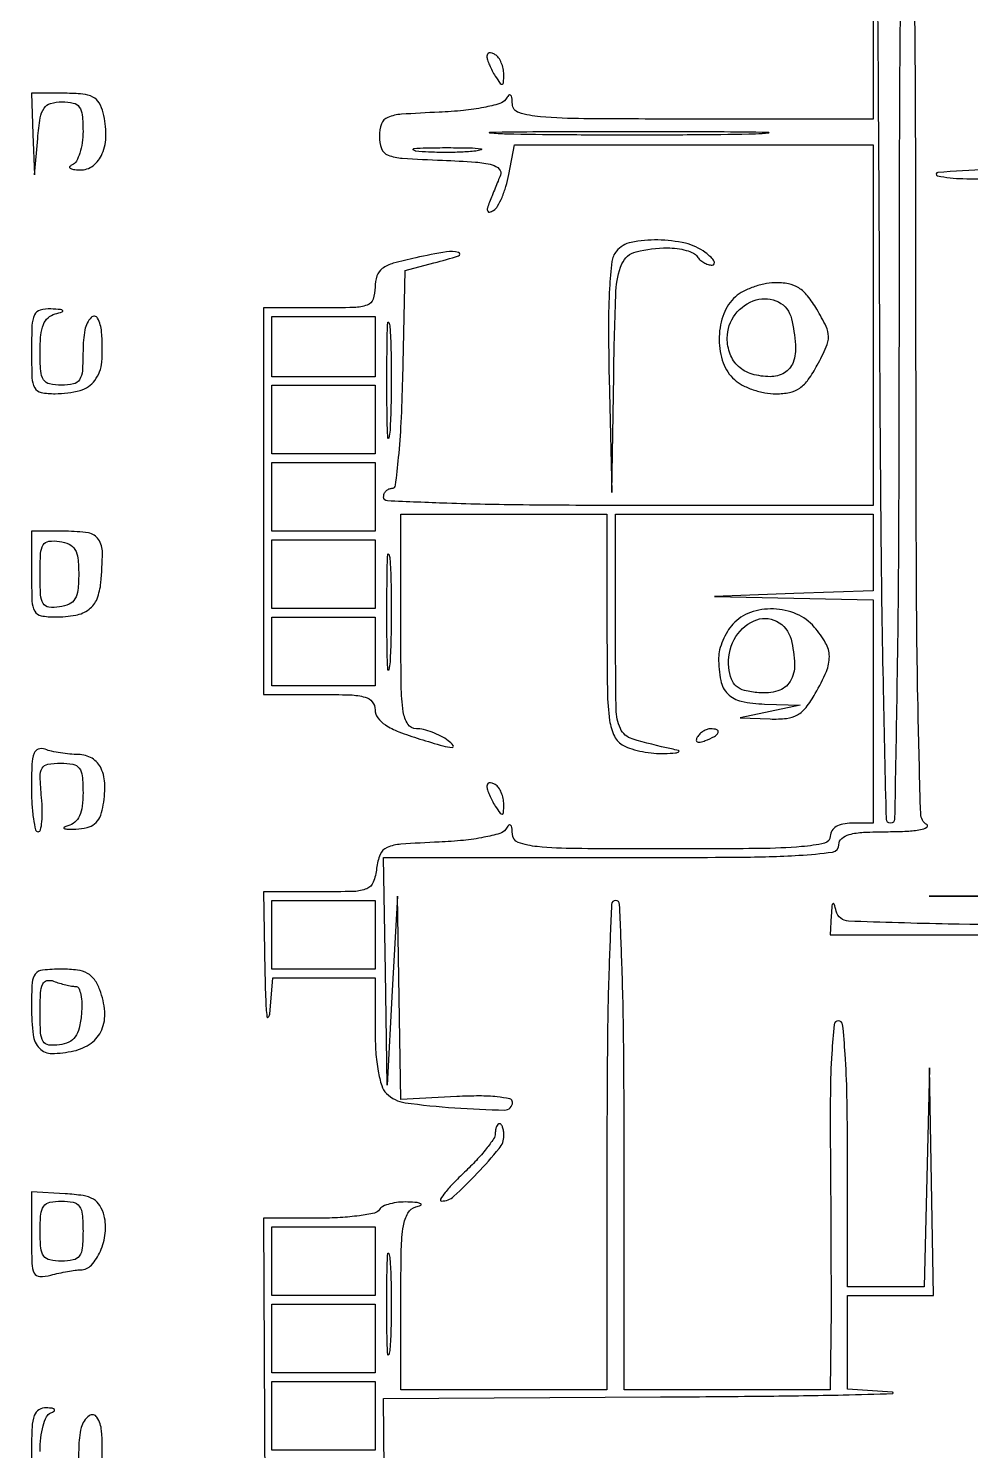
# Model space of a CAD drawing. Extents: x 23 to 255, y 40 to 184.
# Drawn here: x 72.9 to 82.17, y 74.53 to 88.54 of the extents above; entities that cross this region are included whole.
import ezdxf

# ---------------------------------------------------------------- set-up
doc = ezdxf.new("R2010")
doc.units = 0
doc.header["$MEASUREMENT"] = 0

msp = doc.modelspace()

# ---------------------------------------------------------------- linework, layer by layer
for points in [[(207.919475, 175.632891, 0.000007), (191.762556, 175.634099, 0.00002), (173.0434, 175.634494, 0.000013), (151.49745, 175.633531)], [(96.6132, 131.2146), (96.6132, 100.8432, -0.00018), (96.608357, 87.419075, -0.000516), (96.591991, 78.0858, -0.000015), (96.570667, 70.513747, -0.41338)], [(81.216, 88.8723), (81.216, 87.6456), (79.4394, 87.6456, -0.001712), (78.365581, 87.649277, -0.01906), (77.937734, 87.668528, -0.053179), (77.724497, 87.709392, -0.327633), (77.661505, 87.79365, 0.022657), (77.658051, 87.857469, 0.217118), (77.64469, 87.880432, 0.377506), (77.624959, 87.878339, 0.04426), (77.595716, 87.840244, -0.183793), (77.538869, 87.797829, -0.021489), (77.382075, 87.760367, -0.022673), (77.17928, 87.730502, -0.014443), (76.941361, 87.713344, 0.006114), (76.569426, 87.692742, 0.078763), (76.434181, 87.661821, 0.214052), (76.37272, 87.598068, 0.086552), (76.3515, 87.4764, 0.090223), (76.373683, 87.354468, 0.214958), (76.437243, 87.290653, 0.075484), (76.577912, 87.260192, 0.005579), (76.97242, 87.239891, -0.007088), (77.299643, 87.222062, -0.0463), (77.461949, 87.19568, -0.144838), (77.532387, 87.153328, -0.28941), (77.54347, 87.091841, 0.000204), (77.520306, 87.034623, 0.000108), (77.491601, 86.96359, 0.000107), (77.462251, 86.890873, 0.000166), (77.436923, 86.828022, 0.025558), (77.416173, 86.767764, 0.183637), (77.418669, 86.737655, 0.369096), (77.437665, 86.729224, 0.066123), (77.475946, 86.74639, 0.123596), (77.51647, 86.788074, 0.03029), (77.559689, 86.874269, 0.029182), (77.598551, 86.982116, 0.025523), (77.626638, 87.098668), (77.68163, 87.3918), (79.448815, 87.3918), (81.216, 87.3918), (81.216, 85.6152), (81.216, 83.8386), (78.8049, 83.8386, -0.002448), (77.766876, 83.843683, -0.00632), (77.017725, 83.860492, -0.002117), (76.431774, 83.883536, -0.401518), (76.3938, 83.9232, -0.095982), (76.400056, 83.95549, -0.097174), (76.417909, 83.982949, -0.098631), (76.444554, 84.001332, -0.102181), (76.475872, 84.0078, 0.378213), (76.510901, 84.038719, 0.006564), (76.541414, 84.311665, 0.012458), (76.566596, 84.654652, 0.00658), (76.581622, 85.081197), (76.6053, 86.154594), (76.889527, 86.22812, 0.014865), (77.132542, 86.298754, 0.741427), (77.131956, 86.331713, 0.112819), (77.01342, 86.337923, 0.009446), (76.709974, 86.279174, 0.015591), (76.489106, 86.224817, 0.088758), (76.380603, 86.172465, 0.155957), (76.327461, 86.100307, 0.08152), (76.3092, 85.989049, -0.08489), (76.289268, 85.872497, -0.22251), (76.231219, 85.813421, -0.08276), (76.104412, 85.788885, -0.006497), (75.7593, 85.7844), (75.2094, 85.7844), (75.2094, 83.8809), (75.2094, 81.9774), (75.7593, 81.9774, -0.008068), (76.066636, 81.97244, -0.059403), (76.211512, 81.950406, -0.159316), (76.282007, 81.903655, -0.168889), (76.3092, 81.825445, 0.163291), (76.335365, 81.747463, 0.086807), (76.410696, 81.677261, 0.052603), (76.543343, 81.609567, 0.017259), (76.750914, 81.537946, 0.004472), (76.978248, 81.470405, 0.054634), (77.067547, 81.455013, 0.639126), (77.077889, 81.474174, 0.074381), (77.030845, 81.520701, 0.038549), (76.957682, 81.565992, 0.029459), (76.871632, 81.60425, 0.03017), (76.786274, 81.630573, 0.059773), (76.71603, 81.639, -0.254315), (76.633094, 81.684101, -0.108154), (76.587211, 81.806305, -0.032796), (76.566972, 82.064766, -0.003144), (76.563, 82.6965), (76.563, 83.754), (77.5782, 83.754), (78.5934, 83.754), (78.5934, 82.657177, 0.003429), (78.597871, 82.005184, 0.030904), (78.619394, 81.720673, 0.081032), (78.667276, 81.565337, 0.155917), (78.757038, 81.472777, 0.049972), (78.836761, 81.439863, 0.025136), (78.942582, 81.413808, 0.02468), (79.055702, 81.39766, 0.033418), (79.158888, 81.395014, 0.005787), (79.269976, 81.400879, 0.130614), (79.300129, 81.411008, 0.641628), (79.298231, 81.423237, 0.016873), (79.2279, 81.440608, -0.020088), (78.842965, 81.53831, -0.21762), (78.725124, 81.641101, -0.103575), (78.682999, 81.830788, -0.00303), (78.678, 82.655812), (78.678, 83.754), (79.947, 83.754), (81.216, 83.754), (81.216, 83.376475), (81.216, 82.998949), (80.43345, 82.971033), (79.6509, 82.943116), (80.43345, 82.925558), (81.216, 82.908), (81.216, 81.8082), (81.216, 80.7084), (81.0045, 80.7084, 0.04716), (80.91623, 80.700056, 0.088208), (80.8494, 80.67456, 0.118484), (80.808044, 80.63395, 0.140575), (80.793, 80.5815, -0.350929), (80.737254, 80.511856, -0.034985), (80.511, 80.477465, -0.017834), (80.097969, 80.458766, -0.002394), (79.2279, 80.4546, -0.001994), (78.287094, 80.458352, -0.021568), (77.907518, 80.477768, -0.062935), (77.720416, 80.519596, -0.313835), (77.661505, 80.60265, 0.022657), (77.658051, 80.666469, 0.217118), (77.64469, 80.689432, 0.377506), (77.624959, 80.687339, 0.04426), (77.595716, 80.649244, -0.183793), (77.538869, 80.606829, -0.021489), (77.382075, 80.569367, -0.022673), (77.17928, 80.539502, -0.014443), (76.941361, 80.522344, 0.006403), (76.564744, 80.501264, 0.082104), (76.42779, 80.468827, 0.198279), (76.36001, 80.40071, 0.06933), (76.324731, 80.26425, -0.062005), (76.291465, 80.127374, -0.208354), (76.228491, 80.062831, -0.090113), (76.102626, 80.03638, -0.006849), (75.753681, 80.0316), (75.2094, 80.0316), (75.22418, 79.24905, 0.004294), (75.231905, 78.967922, 0.018748), (75.244132, 78.801992, 0.627379), (75.257769, 78.797181, 0.176678), (75.271345, 78.82605), (75.303729, 79.1856), (75.806464, 79.1856), (76.3092, 79.1856), (76.3092, 78.671957, 0.016989), (76.316681, 78.451835, 0.02763), (76.339658, 78.266273, 0.031668), (76.374915, 78.123285, 0.120663), (76.422224, 78.04529, 0.163744), (76.605064, 77.954522, 0.016671), (77.093445, 77.904117, 0.013016), (77.585621, 77.882706, 0.419332), (77.663155, 77.9589, 0.353767), (77.635731, 77.992809, 0.027211), (77.511578, 78.012371, 0.02592), (77.337169, 78.021106, 0.012436), (77.113077, 78.015131), (76.563, 77.986763), (76.546277, 78.988031), (76.529554, 79.9893), (76.4784, 79.0587), (76.427246, 78.1281), (76.410523, 79.24905), (76.3938, 80.37), (78.6357, 80.37, 0.00158), (79.899056, 80.373993, 0.012556), (80.4828, 80.392347, 0.019787), (80.814239, 80.424301, 0.375009), (80.8776, 80.4969, -0.216934), (80.905319, 80.557782, -0.115162), (80.980041, 80.597349, -0.052421), (81.119758, 80.618884, -0.01138), (81.36405, 80.625095, 0.012248), (81.548844, 80.630115, 0.032129), (81.680559, 80.645448, 0.08352), (81.742964, 80.668, 0.566786), (81.743648, 80.694219, -0.248885), (81.683294, 80.800286, -0.002111), (81.658706, 81.773747, -0.004403), (81.641267, 83.200088, -0.00086), (81.636902, 85.768924, 0.001148), (81.631971, 87.93561, 0.003026), (81.615478, 89.488041, 0.000496)], [(81.491301, 89.481228, 0.00301), (81.474776, 87.920516, 0.001142), (81.4698, 85.7421, -0.001136), (81.464834, 83.556598, -0.003032), (81.448297, 81.997955, -0.000502), (81.426198, 80.747986, -0.408752), (81.385866, 80.7084, -0.40749), (81.345527, 80.747821, -0.000489), (81.317739, 82.008952, -0.003007), (81.294167, 83.576449, -0.001143), (81.279437, 85.76325, 0.000406), (81.269348, 87.680495, 0.000747), (81.257537, 89.240978, 0.000325)], [(82.338875, 87.147352, 0.008099), (81.851966, 87.119747, 0.86508), (81.849643, 87.08735, 0.050183), (82.0971, 87.05858, 0.003866), (82.767, 87.0534)], [(88.59735, 80.010443), (81.7659, 79.988285), (88.63965, 79.967643, -0.000475)], [(76.412404, 72.94635), (76.3938, 75.0402), (79.12215, 75.05585, 0.001153), (80.139603, 75.064032, 0.002526), (80.918578, 75.076029, 0.003646), (81.406124, 75.089559, 0.948889), (81.40635, 75.102571), (80.9622, 75.133642), (80.9622, 75.594521), (80.9622, 76.0554), (81.3852, 76.0554), (81.8082, 76.0554), (81.789814, 77.17635), (81.771427, 78.2973), (81.744986, 77.21865), (81.718545, 76.14), (81.340372, 76.14), (80.9622, 76.14), (80.9622, 77.4513, 0.004471), (80.957028, 78.029691, 0.012649), (80.939599, 78.433069, 0.008799), (80.914445, 78.724581, 0.384164), (80.872266, 78.7626, 0.38568), (80.830219, 78.7245, 0.009345), (80.807549, 78.440659, 0.01294), (80.793635, 78.04479, 0.004469), (80.793453, 77.47245, -0.000713), (80.797286, 76.939734, -0.000709), (80.799608, 76.405961, -0.000694), (80.800329, 75.939305, -0.002776), (80.798787, 75.65355), (80.793, 75.1248), (79.7778, 75.1248), (78.7626, 75.1248), (78.7626, 77.5359, 0.002448), (78.757517, 78.573924, 0.00632), (78.740708, 79.323075, 0.002117), (78.717664, 79.909026, 0.401518), (78.678, 79.947, 0.401518), (78.638336, 79.909026, 0.002117), (78.615292, 79.323075, 0.00632), (78.598483, 78.573924, 0.002448), (78.5934, 77.5359), (78.5934, 75.1248), (77.5782, 75.1248), (76.563, 75.1248), (76.563, 76.006897, -0.00464), (76.56765, 76.507895, -0.03523), (76.588627, 76.743, -0.090317), (76.632673, 76.867685, -0.201532), (76.71105, 76.927683, 0.042005), (76.759015, 76.944627, 0.60312), (76.759889, 76.958747, 0.116187), (76.724779, 76.970222, 0.010366), (76.631443, 76.976186, 0.03519), (76.540465, 76.973705, 0.040881), (76.455301, 76.958266, 0.045195), (76.387174, 76.933291, 0.14488), (76.3515, 76.9014, -0.204655), (76.304314, 76.868175, -0.017258), (76.154507, 76.841651, -0.020711), (75.96686, 76.822954, -0.014475), (75.754307, 76.8168), (75.2094, 76.8168), (75.22418, 74.13075, 0.001199)], [(83.657375, 79.696512, -0.00467), (81.955543, 79.71489, -0.004721), (80.972312, 79.743984, -0.330325), (80.851317, 79.84125, 0.01159), (80.831016, 79.91217, 0.541772), (80.818917, 79.915595, 0.197309), (80.808905, 79.895588, 0.005718), (80.802814, 79.79895), (80.793, 79.6086), (84.7692, 79.6086)], [(73.0098, 74.519666, -0.028105), (73.017373, 74.654296, -0.039795), (73.040258, 74.772059, -0.045738), (73.073967, 74.860832, -0.185318), (73.11555, 74.899571, 0.051902), (73.149224, 74.917413, 0.449116), (73.151257, 74.932309, 0.185333), (73.129642, 74.943996, 0.021021), (73.07325, 74.948921, 0.148993), (72.999181, 74.929951, 0.172324), (72.953419, 74.873703, 0.073387), (72.930702, 74.758784, 0.012162), (72.9252, 74.5326, 0.009905), (72.930446, 74.267812, 0.116655)], [(73.617585, 74.423109, 0.041534), (73.615404, 74.72295, 0.118975), (73.570288, 74.85591, 0.4381), (73.492808, 74.870089, 0.171209), (73.41538, 74.753654, 0.062007), (73.3905, 74.553805, -0.021803), (73.383061, 74.383292, -0.104829)]]:
    msp.add_lwpolyline(points, format="xyb")
for points in [[(77.410295, 88.263943, 0.074451), (77.416171, 88.229206, 0.021733), (77.435301, 88.178328, 0.021318), (77.462115, 88.122207, 0.021347), (77.4936, 88.0686, 0.010223), (77.54177, 87.997303, 0.295079), (77.561337, 87.989436, 0.343021), (77.574224, 88.00418, 0.012098), (77.576905, 88.084757, 0.053738), (77.571125, 88.143357, 0.049393), (77.552968, 88.20115, 0.052761), (77.525919, 88.249676, 0.101161), (77.4936, 88.2801, 0.058538), (77.46127, 88.295187, 0.128516), (77.434232, 88.296922, 0.195945), (77.416817, 88.285548, 0.157323)], [(72.93998, 87.49755), (72.95476, 87.0957), (72.987145, 87.45525, -0.01647), (73.012219, 87.658473, -0.108167), (73.04922, 87.753534, -0.181757), (73.113372, 87.799771, -0.066329), (73.226164, 87.8148, -0.053197), (73.33738, 87.802934, -0.18651), (73.39653, 87.764065, -0.133304), (73.425542, 87.685946, -0.022641), (73.4328, 87.52575, -0.034139), (73.425022, 87.411973, -0.043052), (73.401736, 87.309074, -0.048881), (73.367765, 87.230113, -0.172505), (73.32705, 87.194029, 0.115264), (73.303371, 87.177371, 0.457236), (73.305381, 87.161931, 0.115244), (73.338085, 87.149839, 0.021923), (73.401783, 87.144679, 0.17472), (73.531378, 87.186043, 0.132487), (73.622674, 87.305528, 0.09746), (73.658886, 87.48916, 0.061653), (73.632072, 87.706499, 0.072094), (73.591529, 87.805176, 0.142136), (73.530301, 87.862748, 0.096119), (73.430282, 87.891574, 0.022242), (73.254429, 87.8994), (72.9252, 87.8994)], [(80.057925, 87.497775, -0.003443), (79.507865, 87.489669, -0.001955), (78.842085, 87.487046, -0.001952), (78.171304, 87.489644, -0.003219), (77.604525, 87.497702, -0.018323), (77.439942, 87.507142, -0.943827), (77.440262, 87.516004, -0.004527), (77.925474, 87.522101, -0.000871), (78.8049, 87.523659, -0.000885), (79.685101, 87.522126, -0.004286), (80.185004, 87.516085, -0.929568), (80.185471, 87.50716, -0.025922)], [(77.301363, 87.330059, -0.015806), (77.159281, 87.319761, -0.010474), (76.99576, 87.316524, -0.010546), (76.836625, 87.320065, -0.02012), (76.709163, 87.330741, -0.180442), (76.685807, 87.342926, -0.613017), (76.690271, 87.35454, -0.021409), (76.815574, 87.362211, -0.004873), (77.0283, 87.364039, -0.004587), (77.24031, 87.36185, -0.026082), (77.352795, 87.353776, -0.78507), (77.354119, 87.342397, -0.062969)], [(78.685838, 86.343744, 0.144929), (78.641903, 86.241223, 0.015019), (78.61885, 85.976852, 0.014466), (78.608506, 85.607707, 0.005597), (78.614705, 85.095894), (78.641052, 83.9655), (78.659526, 85.119699, -0.005375), (78.681772, 85.951001, -0.090293), (78.740946, 86.218634, -0.236672), (78.881666, 86.339174, -0.060954), (79.187526, 86.3766, -0.032273), (79.283954, 86.370369, -0.037763), (79.373719, 86.351749, -0.04116), (79.445333, 86.324605, -0.144148), (79.4817, 86.292, 0.071803), (79.508792, 86.259634, 0.052897), (79.546761, 86.232251, 0.053289), (79.589252, 86.21365, 0.076689), (79.629762, 86.2074, 0.281378), (79.649531, 86.219482, 0.249301), (79.649165, 86.243887, 0.078908), (79.618156, 86.28375, 0.026162), (79.56132, 86.331609, 0.10673), (79.366405, 86.422161, 0.052145), (79.092922, 86.454598, 0.052422), (78.832167, 86.430833, 0.172284)], [(79.84125, 85.878025, 0.116488), (79.734265, 85.702161, 0.080908), (79.698647, 85.471385, 0.081932), (79.738085, 85.244127, 0.12563), (79.847911, 85.078412, 0.06556), (79.925596, 85.024736, 0.036111), (80.032073, 84.979529, 0.035306), (80.148624, 84.948681, 0.047073), (80.257589, 84.9384, 0.0525), (80.392241, 84.952578, 0.099744), (80.491842, 84.995706, 0.085969), (80.576243, 85.07903, 0.031584), (80.665123, 85.221699, 0.017903), (80.753812, 85.401522, 0.108255), (80.775031, 85.502701, 0.111903), (80.751607, 85.60193, 0.019718), (80.660204, 85.771599, 0.034155), (80.569392, 85.903815, 0.084549), (80.482235, 85.982123, 0.094888), (80.380584, 86.022026, 0.051155), (80.24601, 86.033172, 0.049344), (80.136862, 86.020211, 0.037326), (80.021219, 85.985523, 0.038227), (79.91654, 85.935929, 0.068474)], [(72.9252, 85.3614, 0.009905), (72.930446, 85.096612, 0.116655), (72.957918, 84.998069, 0.222875), (73.020912, 84.952324, 0.048804), (73.15785, 84.939695, 0.064078), (73.404248, 84.972799, 0.168396), (73.549881, 85.071407, 0.142502), (73.617585, 85.251909, 0.041534), (73.615404, 85.55175, 0.098782), (73.576693, 85.682802, 0.512004), (73.513939, 85.691661, 0.147154), (73.451621, 85.569712, 0.045083), (73.4328, 85.3614, -0.016149), (73.426455, 85.164997, -0.124134), (73.398431, 85.07799, -0.201266), (73.338756, 85.035839, -0.05449), (73.2213, 85.023, -0.053913), (73.104121, 85.035672, -0.199694), (73.044416, 85.07737, -0.125609), (73.016246, 85.163225, -0.016784), (73.0098, 85.355197, -0.02337), (73.017324, 85.516088, -0.071706), (73.042839, 85.621894, -0.112701), (73.088799, 85.688463, -0.122222), (73.15785, 85.726083, 0.01159), (73.22877, 85.746384, 0.541772), (73.232195, 85.758483, 0.197309), (73.212188, 85.768495, 0.005718), (73.11555, 85.774586, 0.080996), (73.010827, 85.763007, 0.220294), (72.955377, 85.715785, 0.097926), (72.93037, 85.612014, 0.010313)], [(80.410683, 85.67865, -0.036751), (80.450209, 85.422719, -0.108837), (80.426061, 85.247643, -0.173515), (80.340761, 85.145854, -0.133203), (80.199717, 85.1076, -0.072213), (80.023154, 85.133234, -0.111898), (79.889378, 85.208278, -0.119593), (79.806768, 85.329379, -0.090394), (79.7778, 85.4883, -0.165022), (79.856898, 85.721434, -0.157392), (80.062999, 85.863765, -0.19401), (80.282136, 85.843746, -0.220928)], [(76.456524, 84.582165, -0.041857), (76.44546, 84.503778, -0.86599), (76.43516, 84.504609, -0.013217), (76.427975, 84.701589, -0.002432), (76.426097, 85.0653, -0.002526), (76.427829, 85.42974, -0.011688), (76.43482, 85.640364, -0.788092), (76.445276, 85.64226, -0.088327), (76.456219, 85.597365, -0.010124), (76.465748, 85.374077, -0.005525), (76.46886, 85.099857, -0.005503), (76.465874, 84.820989, -0.008711)], [(72.9252, 83.1618, 0.009905), (72.930446, 82.897012, 0.116655), (72.957918, 82.798469, 0.222875), (73.020912, 82.752724, 0.048804), (73.15785, 82.740095, 0.042891), (73.36084, 82.75868, 0.117134), (73.49217, 82.815796, 0.138729), (73.570769, 82.918833, 0.071), (73.608807, 83.078268, 0.019212), (73.62486, 83.375144, 0.154668), (73.586094, 83.504435, 0.207613), (73.485938, 83.567672, 0.038461), (73.2636, 83.5848), (72.9252, 83.5848)], [(73.3905, 83.1618, -0.025164), (73.382629, 83.005502, -0.108349), (73.353823, 82.917545, -0.155287), (73.297049, 82.866703, -0.070402), (73.20015, 82.838666, -0.06513), (73.095266, 82.837512, -0.233979), (73.040814, 82.87309, -0.120326), (73.01524, 82.95791, -0.013338), (73.0098, 83.1618, -0.013338), (73.01524, 83.36569, -0.120326), (73.040814, 83.45051, -0.233979), (73.095266, 83.486088, -0.06513), (73.20015, 83.484934, -0.070402), (73.297049, 83.456897, -0.155287), (73.353823, 83.406055, -0.108349), (73.382629, 83.318098, -0.025164)], [(76.456524, 82.297965, -0.041857), (76.44546, 82.219578, -0.86599), (76.43516, 82.220409, -0.013217), (76.427975, 82.417389, -0.002432), (76.426097, 82.7811, -0.002526), (76.427829, 83.14554, -0.011688), (76.43482, 83.356164, -0.788092), (76.445276, 83.35806, -0.088327), (76.456219, 83.313165, -0.010124), (76.465748, 83.089877, -0.005525), (76.46886, 82.815657, -0.005503), (76.465874, 82.536789, -0.008711)], [(79.833212, 82.668689, 0.048502), (79.77961, 82.59649, 0.035529), (79.734329, 82.507498, 0.036206), (79.703314, 82.416139, 0.063809), (79.6932, 82.337208, 0.047224), (79.714404, 82.113207, 0.149618), (79.78394, 81.981506, 0.145937), (79.916529, 81.909391, 0.044168), (80.146401, 81.881663), (80.4969, 81.870526), (80.2008, 81.8082), (79.9047, 81.745874), (80.2008, 81.735272, 0.035749), (80.362415, 81.74104, 0.101523), (80.469263, 81.775207, 0.100796), (80.554468, 81.848854, 0.034936), (80.64495, 81.984791, 0.027395), (80.754201, 82.203836, 0.106145), (80.783644, 82.351829, 0.127763), (80.747252, 82.483702, 0.047796), (80.635027, 82.641255, 0.113772), (80.459958, 82.768841, 0.092515), (80.232804, 82.819328, 0.094228), (80.006405, 82.784254, 0.124038)], [(80.406546, 82.520105, -0.053584), (80.440967, 82.273778, -0.145064), (80.396679, 82.10481, -0.185603), (80.277337, 82.012321, -0.097553), (80.087819, 81.993729, -0.034115), (79.948453, 82.016923, -0.117661), (79.867251, 82.057901, -0.136585), (79.820059, 82.127223, -0.052743), (79.794357, 82.241714, -0.150714), (79.845587, 82.517387, -0.166793), (80.041967, 82.703044, -0.22838), (80.264762, 82.698083, -0.216691)], [(79.482299, 81.555369, 0.1144), (79.472657, 81.526826, 0.32948), (79.482755, 81.509927, 0.155351), (79.512857, 81.50729, 0.036408), (79.561906, 81.52212, 0.029964), (79.652589, 81.563306, 0.168622), (79.688345, 81.601651, 0.444011), (79.676132, 81.629045, 0.079093), (79.613593, 81.639, 0.088797), (79.579324, 81.632866, 0.053277), (79.542187, 81.614433, 0.051183), (79.507974, 81.587359, 0.061454)], [(72.9252, 81.055851, 0.014286), (72.929933, 80.890216, 0.023439), (72.944495, 80.750715, 0.019938), (72.965049, 80.644273, 0.348171), (72.990886, 80.6238, 0.349806), (73.014683, 80.64277, 0.031602), (73.027796, 80.723205, 0.030261), (73.031941, 80.832463, 0.018125), (73.0243, 80.9622, -0.013452), (73.010253, 81.167913, -0.138024), (73.029754, 81.250071, -0.226458), (73.085362, 81.289606, -0.043185), (73.212414, 81.3006, -0.045353), (73.333844, 81.289563, -0.18701), (73.395571, 81.251629, -0.141057), (73.425467, 81.174494, -0.022375), (73.4328, 81.010703, -0.030265), (73.424585, 80.875102, -0.075613), (73.397999, 80.779768, -0.107774), (73.351732, 80.717318, -0.115633), (73.28475, 80.681744, 0.04764), (73.246229, 80.667543, 0.655253), (73.24664, 80.656646, 0.092123), (73.282031, 80.649868, 0.010745), (73.362913, 80.65116, 0.048899), (73.472524, 80.666068, 0.110103), (73.547557, 80.70252, 0.117669), (73.596982, 80.765551, 0.060534), (73.627741, 80.861639, 0.048687), (73.647992, 81.082129, 0.106501), (73.611506, 81.246903, 0.149934), (73.521726, 81.347677, 0.137197), (73.387552, 81.3852, -0.022218), (73.303209, 81.38895, -0.01655), (73.210726, 81.400284, -0.016805), (73.124089, 81.416826, -0.036051), (73.059019, 81.436551, 0.17224), (72.992624, 81.43823, 0.233331), (72.950387, 81.396918, 0.074784), (72.929801, 81.289139, 0.00986)], [(77.410295, 81.072943, 0.074451), (77.416171, 81.038206, 0.021733), (77.435301, 80.987328, 0.021318), (77.462115, 80.931207, 0.021347), (77.4936, 80.8776, 0.010223), (77.54177, 80.806303, 0.295079), (77.561337, 80.798436, 0.343021), (77.574224, 80.81318, 0.012098), (77.576905, 80.893757, 0.053738), (77.571125, 80.952357, 0.049393), (77.552968, 81.01015, 0.052761), (77.525919, 81.058676, 0.101161), (77.4936, 81.0891, 0.058538), (77.46127, 81.104187, 0.128516), (77.434232, 81.105922, 0.195945), (77.416817, 81.094548, 0.157323)], [(72.9252, 78.894493, 0.030518), (72.941796, 78.622834, 0.163441), (73.004924, 78.490821, 0.205473), (73.125439, 78.440517, 0.051626), (73.341661, 78.465064, 0.102427), (73.512117, 78.541255, 0.136694), (73.617507, 78.67303, 0.121274), (73.646875, 78.853258, 0.07099), (73.598548, 79.067779, 0.062144), (73.545211, 79.168392, 0.11663), (73.476815, 79.229234, 0.093575), (73.377616, 79.260813, 0.030406), (73.223394, 79.2702, 0.02338), (73.035063, 79.261389, 0.20438), (72.963136, 79.222402, 0.15659), (72.931228, 79.137688, 0.012392)], [(73.360479, 79.101, -0.289007), (73.390585, 79.082013, -0.060738), (73.41134, 79.020233, -0.04637), (73.421158, 78.93142, -0.028396), (73.41701, 78.82605, -0.033257), (73.394639, 78.68969, -0.098739), (73.35567, 78.603803, -0.127529), (73.293448, 78.551994, -0.075029), (73.20015, 78.524066, -0.065589), (73.095189, 78.523007, -0.234619), (73.040726, 78.55883, -0.119476), (73.015205, 78.644267, -0.013111), (73.0098, 78.850367, -0.013217), (73.014718, 79.0364, -0.091319), (73.035886, 79.124814, -0.245282), (73.077713, 79.158129, -0.140397), (73.143619, 79.152351, 0.018017), (73.200943, 79.132692, 0.01546), (73.262522, 79.116084, 0.015734), (73.31941, 79.104491, 0.042421)], [(77.4936, 77.651639, -0.150469), (77.477362, 77.598905, -0.01836), (77.404851, 77.500307, -0.020431), (77.307177, 77.387057, -0.015532), (77.191476, 77.270939, 0.011587), (77.08072, 77.161524, 0.023608), (77.000004, 77.069701, 0.031805), (76.953913, 77.003798, 0.585085), (76.963916, 76.986, 0.1874), (77.083725, 77.032539, 0.017107), (77.316484, 77.260606, 0.017584), (77.532656, 77.504013, 0.1745), (77.5782, 77.630538, 0.034411), (77.575116, 77.675299, 0.052475), (77.565774, 77.713072, 0.068329), (77.552127, 77.739049, 0.24223), (77.5359, 77.7474, 0.210685), (77.519725, 77.740268, 0.081241), (77.506026, 77.71927, 0.061851), (77.496703, 77.688301, 0.042241)], [(72.9252, 76.64116, 0.007825), (72.929429, 76.37096, 0.107303), (72.953105, 76.276303, 0.281671), (73.006951, 76.242334, 0.06899), (73.11555, 76.255878, -0.011302), (73.195965, 76.275491, -0.010127), (73.280174, 76.292244, -0.010211), (73.356384, 76.304207, -0.03102), (73.408673, 76.308045, 0.206666), (73.515149, 76.355445, 0.083436), (73.60385, 76.491459, 0.073457), (73.652212, 76.669847, 0.091252), (73.641252, 76.841125, 0.073465), (73.599781, 76.941282, 0.129837), (73.536177, 77.003368, 0.090603), (73.433198, 77.039147, 0.023689), (73.258504, 77.057788), (72.9252, 77.077454)], [(73.4328, 76.6899, -0.021436), (73.425667, 76.523612, -0.13443), (73.396543, 76.44456, -0.189121), (73.336544, 76.405531, -0.050766), (73.2213, 76.3938, -0.050766), (73.106056, 76.405531, -0.189121), (73.046057, 76.44456, -0.13443), (73.016933, 76.523612, -0.021436), (73.0098, 76.6899, -0.021436), (73.016933, 76.856188, -0.13443), (73.046057, 76.93524, -0.189121), (73.106056, 76.974269, -0.050766), (73.2213, 76.986, -0.050766), (73.336544, 76.974269, -0.189121), (73.396543, 76.93524, -0.13443), (73.425667, 76.856188, -0.021436)], [(76.456171, 75.52665, -0.067956), (76.444871, 75.472454, -0.813012), (76.434226, 75.473907, -0.014551), (76.426953, 75.652313, -0.002911), (76.425099, 75.9708, -0.002911), (76.426953, 76.289287, -0.014551), (76.434226, 76.467693, -0.813012), (76.444871, 76.469146, -0.067956), (76.456171, 76.41495, -0.01099), (76.465856, 76.212748, -0.006471), (76.468988, 75.9708, -0.006471), (76.465856, 75.728852, -0.01099)]]:
    msp.add_lwpolyline(points, format="xyb", close=True)
for points in [[(76.3092, 85.4037), (76.3092, 85.1076), (75.8016, 85.1076), (75.294, 85.1076), (75.294, 85.4037), (75.294, 85.6998), (75.8016, 85.6998), (76.3092, 85.6998)], [(76.3092, 84.6846), (76.3092, 84.3462), (75.8016, 84.3462), (75.294, 84.3462), (75.294, 84.6846), (75.294, 85.023), (75.8016, 85.023), (76.3092, 85.023)], [(76.3092, 83.9232), (76.3092, 83.5848), (75.8016, 83.5848), (75.294, 83.5848), (75.294, 83.9232), (75.294, 84.2616), (75.8016, 84.2616), (76.3092, 84.2616)], [(76.3092, 83.1618), (76.3092, 82.8234), (75.8016, 82.8234), (75.294, 82.8234), (75.294, 83.1618), (75.294, 83.5002), (75.8016, 83.5002), (76.3092, 83.5002)], [(76.3092, 82.4004), (76.3092, 82.062), (75.8016, 82.062), (75.294, 82.062), (75.294, 82.4004), (75.294, 82.7388), (75.8016, 82.7388), (76.3092, 82.7388)], [(76.3092, 79.6086), (76.3092, 79.2702), (75.8016, 79.2702), (75.294, 79.2702), (75.294, 79.6086), (75.294, 79.947), (75.8016, 79.947), (76.3092, 79.947)], [(76.3092, 76.3938), (76.3092, 76.0554), (75.8016, 76.0554), (75.294, 76.0554), (75.294, 76.3938), (75.294, 76.7322), (75.8016, 76.7322), (76.3092, 76.7322)], [(76.3092, 75.6324), (76.3092, 75.294), (75.8016, 75.294), (75.294, 75.294), (75.294, 75.6324), (75.294, 75.9708), (75.8016, 75.9708), (76.3092, 75.9708)], [(76.3092, 74.871), (76.3092, 74.5326), (75.8016, 74.5326), (75.294, 74.5326), (75.294, 74.871), (75.294, 75.2094), (75.8016, 75.2094), (76.3092, 75.2094)]]:
    msp.add_lwpolyline(points, close=True)

doc.saveas('drawing.dxf')
